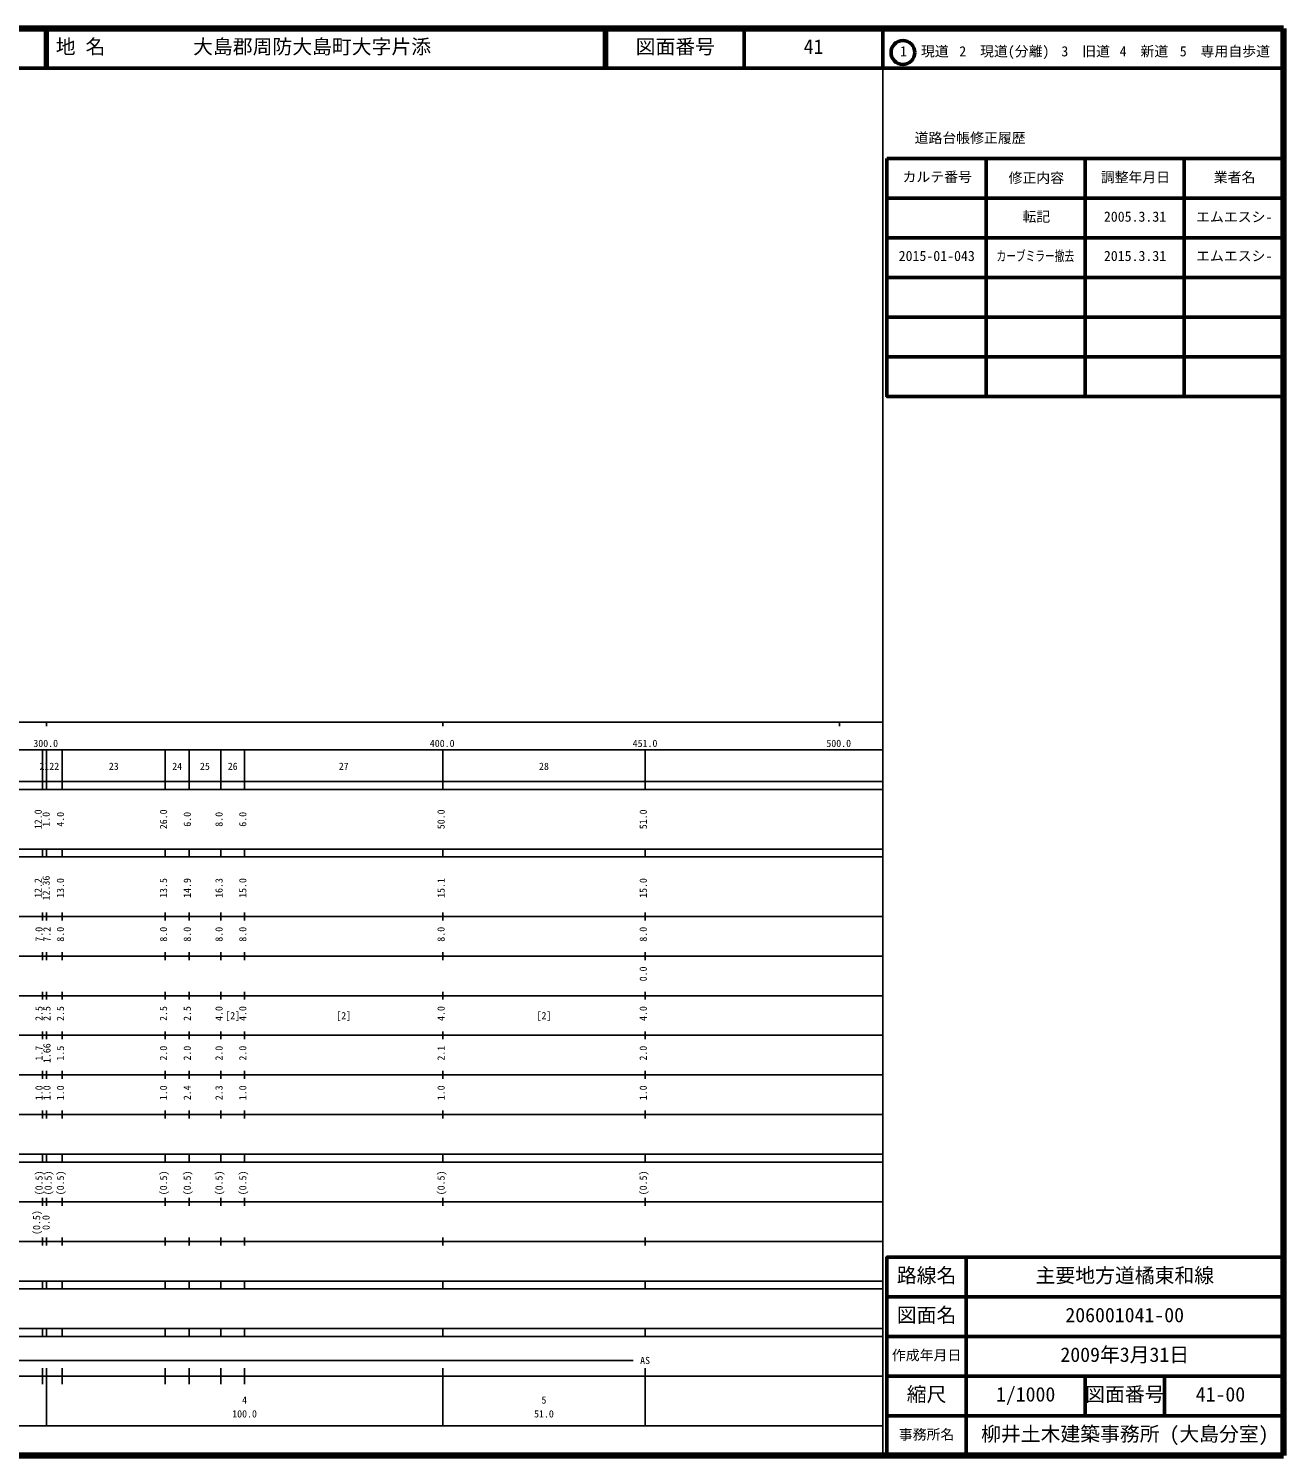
# Model space of a CAD drawing. Units: millimetres on the paper. Extents: x 40 to 680, y 20 to 380.
# Drawn here: x 363.5 to 680, y 20 to 380 of the extents above; entities that cross this region are included whole.
import ezdxf
from ezdxf.enums import TextEntityAlignment as Align

# ---------------------------------------------------------------- set-up
doc = ezdxf.new("R2010")
doc.units = ezdxf.units.MM
for name, color, linetype, lineweight in [('M-TTL', 2, 'Continuous', 140), ('M-TTL-BAND', 7, 'Continuous', 25), ('M-TTL-FRAM', 2, 'Continuous', 50), ('M-TTL-LINE', 7, 'Continuous', 50)]:
    doc.layers.add(name, color=color, linetype=linetype, lineweight=lineweight)
doc.layers.add('M-TTL-TXT', color=7, linetype='Continuous')
doc.styles.add('ＭＳ ゴシック', font='')
doc.styles.get('ＭＳ ゴシック').set_extended_font_data('MS Gothic')

msp = doc.modelspace()

# ---------------------------------------------------------------- linework, layer by layer
at = {"layer": 'M-TTL'}
for p, q in [((680, 380), (40, 380)), ((680, 20), (680, 380)), ((40, 20), (680, 20))]:
    msp.add_line(p, q, dxfattribs=at)
at = {"layer": 'M-TTL-BAND'}
for p, q in [((579, 20), (579, 370)), ((40, 205), (579, 205)), ((368, 205), (368, 204)), ((468, 205), (468, 204)), ((568, 205), (568, 204)), ((68, 198), (579, 198)), ((367, 188), (367, 198)), ((368, 188), (368, 198)), ((372, 188), (372, 198)), ((398, 188), (398, 198)), ((404, 188), (404, 198)), ((412, 188), (412, 198)), ((418, 188), (418, 198)), ((468, 188), (468, 198)), ((519, 188), (519, 198)), ((40, 190), (579, 190)), ((40, 188), (579, 188)), ((40, 173), (579, 173)), ((367, 171), (367, 173)), ((368, 171), (368, 173)), ((372, 171), (372, 173)), ((398, 171), (398, 173)), ((404, 171), (404, 173)), ((412, 171), (412, 173)), ((418, 171), (418, 173)), ((468, 171), (468, 173)), ((519, 171), (519, 173)), ((40, 171), (579, 171)), ((40, 156), (579, 156)), ((367, 155), (367, 157)), ((368, 155), (368, 157)), ((372, 155), (372, 157)), ((398, 155), (398, 157)), ((404, 155), (404, 157)), ((412, 155), (412, 157)), ((418, 155), (418, 157)), ((468, 155), (468, 157)), ((519, 155), (519, 157)), ((46, 146), (579, 146)), ((367, 145), (367, 147)), ((368, 145), (368, 147)), ((372, 145), (372, 147)), ((398, 145), (398, 147)), ((404, 145), (404, 147)), ((412, 145), (412, 147)), ((418, 145), (418, 147)), ((468, 145), (468, 147)), ((519, 145), (519, 147)), ((367, 135), (367, 137)), ((368, 135), (368, 137)), ((372, 135), (372, 137)), ((398, 135), (398, 137)), ((404, 135), (404, 137)), ((412, 135), (412, 137)), ((418, 135), (418, 137)), ((468, 135), (468, 137)), ((519, 135), (519, 137)), ((52, 136), (579, 136)), ((46, 126), (579, 126)), ((367, 125), (367, 127)), ((368, 125), (368, 127)), ((372, 125), (372, 127)), ((398, 125), (398, 127)), ((404, 125), (404, 127)), ((412, 125), (412, 127)), ((418, 125), (418, 127)), ((468, 125), (468, 127)), ((519, 125), (519, 127)), ((52, 116), (579, 116)), ((367, 115), (367, 117)), ((368, 115), (368, 117)), ((372, 115), (372, 117)), ((398, 115), (398, 117)), ((404, 115), (404, 117)), ((412, 115), (412, 117)), ((418, 115), (418, 117)), ((468, 115), (468, 117)), ((519, 115), (519, 117)), ((46, 106), (579, 106)), ((367, 105), (367, 107)), ((368, 105), (368, 107)), ((372, 105), (372, 107)), ((398, 105), (398, 107)), ((404, 105), (404, 107)), ((412, 105), (412, 107)), ((418, 105), (418, 107)), ((468, 105), (468, 107)), ((519, 105), (519, 107)), ((40, 96), (579, 96)), ((40, 94), (579, 94)), ((367, 94), (367, 96)), ((368, 94), (368, 96)), ((372, 94), (372, 96)), ((398, 94), (398, 96)), ((404, 94), (404, 96)), ((412, 94), (412, 96)), ((418, 94), (418, 96)), ((468, 94), (468, 96)), ((519, 94), (519, 96)), ((49, 84), (579, 84)), ((367, 83), (367, 85)), ((368, 83), (368, 85)), ((372, 83), (372, 85)), ((398, 83), (398, 85)), ((404, 83), (404, 85)), ((412, 83), (412, 85)), ((418, 83), (418, 85)), ((468, 83), (468, 85)), ((519, 83), (519, 85)), ((40, 74), (579, 74)), ((367, 73), (367, 75)), ((368, 73), (368, 75)), ((372, 73), (372, 75)), ((398, 73), (398, 75)), ((404, 73), (404, 75)), ((412, 73), (412, 75)), ((418, 73), (418, 75)), ((468, 73), (468, 75)), ((519, 73), (519, 75)), ((40, 64), (579, 64)), ((40, 62), (579, 62)), ((367, 62), (367, 64)), ((368, 62), (368, 64)), ((372, 62), (372, 64)), ((398, 62), (398, 64)), ((404, 62), (404, 64)), ((412, 62), (412, 64)), ((418, 62), (418, 64)), ((468, 62), (468, 64)), ((519, 62), (519, 64)), ((40, 52), (579, 52)), ((367, 50), (367, 52)), ((368, 50), (368, 52)), ((372, 50), (372, 52)), ((398, 50), (398, 52)), ((404, 50), (404, 52)), ((412, 50), (412, 52)), ((418, 50), (418, 52)), ((468, 50), (468, 52)), ((519, 50), (519, 52)), ((40, 50), (579, 50)), ((71, 44), (516, 44)), ((40, 40), (579, 40)), ((367, 38), (367, 42)), ((368, 27.5), (368, 42)), ((372, 38), (372, 42)), ((398, 38), (398, 42)), ((404, 38), (404, 42)), ((412, 38), (412, 42)), ((418, 38), (418, 42)), ((468, 27.5), (468, 42)), ((519, 27.5), (519, 42)), ((68, 27.5), (579, 27.5))]:
    msp.add_line(p, q, dxfattribs=at)
at = {"layer": 'M-TTL-FRAM'}
msp.add_line((580, 347.197), (680, 347.197), dxfattribs=at)
for points in [[(580, 347.197), (580, 287.197), (680, 287.197)], [(680, 70), (580, 70), (580, 20)]]:
    msp.add_lwpolyline(points, dxfattribs=at)
at = {"layer": 'M-TTL-LINE'}
for p, q in [((367.75, 380), (367.75, 370)), ((368.25, 380), (368.25, 370)), ((508.747, 380), (508.747, 370)), ((509.247, 380), (509.247, 370)), ((543.997, 380), (543.997, 370)), ((579, 380), (579, 370)), ((40, 370), (680, 370)), ((605, 347.197), (605, 287.197)), ((630, 347.197), (630, 287.197)), ((655, 347.197), (655, 287.197)), ((580, 337.197), (680, 337.197)), ((580, 327.197), (680, 327.197)), ((580, 317.197), (680, 317.197)), ((580, 307.197), (680, 307.197)), ((580, 297.197), (680, 297.197)), ((600, 70), (600, 20)), ((680, 60), (580, 60)), ((680, 50), (580, 50)), ((680, 40), (580, 40)), ((630, 40), (630, 30)), ((650, 40), (650, 30)), ((680, 30), (580, 30))]:
    msp.add_line(p, q, dxfattribs=at)
msp.add_circle((584.031, 373.958), 3, dxfattribs=at)

# ---------------------------------------------------------------- texts
at = {"layer": 'M-TTL-BAND', "style": 'ＭＳ ゴシック'}
for s, p in [('300.0', (364.719, 198.195)), ('400.0', (464.719, 198.195)), ('451.0', (515.875, 198.195)), ('500.0', (564.719, 198.195)), ('21', (366.25, 192.405)), ('22', (368.75, 192.405)), ('23', (383.75, 192.405)), ('24', (399.75, 192.405)), ('25', (406.75, 192.405)), ('26', (413.75, 192.405)), ('27', (441.75, 192.405)), ('28', (492.25, 192.405)), ('[2]', (413.125, 129.5)), ('[2]', (441.125, 129.5)), ('[2]', (491.625, 129.5)), ('AS', (517.75, 42.5)), ('4', (417.375, 32.523)), ('5', (492.875, 32.523)), ('100.0', (414.875, 29.033)), ('51.0', (491, 29.033))]:
    msp.add_text(s, height=1.833, dxfattribs=at).set_placement(p, align=Align.BOTTOM_LEFT)
for s, p in [('12.0', (367.4, 178)), ('1.0', (369.4, 178.625)), ('4.0', (373, 178.625)), ('26.0', (399, 178)), ('6.0', (405, 178.625)), ('8.0', (413, 178.625)), ('6.0', (419, 178.625)), ('50.0', (469, 178)), ('51.0', (520, 178)), ('12.36', (369.4, 160.049)), ('12.2', (367.4, 160.674)), ('13.0', (373, 160.674)), ('13.5', (399, 160.674)), ('14.9', (405, 160.674)), ('16.3', (413, 160.674)), ('15.0', (419, 160.674)), ('15.1', (469, 160.674)), ('15.0', (520, 160.674)), ('7.0', (367.6, 149.625)), ('7.2', (369.6, 149.625)), ('8.0', (373, 149.625)), ('8.0', (399, 149.625)), ('8.0', (405, 149.625)), ('8.0', (413, 149.625)), ('8.0', (419, 149.625)), ('8.0', (469, 149.625)), ('8.0', (520, 149.625)), ('0.0', (520, 139.625)), ('2.5', (367.6, 129.625)), ('2.5', (369.6, 129.625)), ('2.5', (373, 129.625)), ('2.5', (399, 129.625)), ('2.5', (405, 129.625)), ('4.0', (413, 129.625)), ('4.0', (419, 129.625)), ('4.0', (469, 129.625)), ('4.0', (520, 129.625)), ('1.7', (367.6, 119.625)), ('1.66', (369.6, 119)), ('1.5', (373, 119.625)), ('2.0', (399, 119.625)), ('2.0', (405, 119.625)), ('2.0', (413, 119.625)), ('2.0', (419, 119.625)), ('2.1', (469, 119.625)), ('2.0', (520, 119.625)), ('1.0', (367.6, 109.625)), ('1.0', (369.6, 109.625)), ('1.0', (373, 109.625)), ('1.0', (399, 109.625)), ('2.4', (405, 109.625)), ('2.3', (413, 109.625)), ('1.0', (419, 109.625)), ('1.0', (469, 109.625)), ('1.0', (520, 109.625)), ('(0.5)', (367.6, 85.639)), ('(0.5)', (369.9, 85.639)), ('(0.5)', (373, 85.639)), ('(0.5)', (399, 85.639)), ('(0.5)', (405, 85.639)), ('(0.5)', (413, 85.639)), ('(0.5)', (419, 85.639)), ('(0.5)', (469, 85.639)), ('(0.5)', (520, 85.639)), ('(0.5)', (367, 75.639)), ('0.0', (369.37, 76.889))]:
    msp.add_text(s, height=1.833, rotation=90, dxfattribs=at).set_placement(p, align=Align.BOTTOM_LEFT)
at = {"layer": 'M-TTL-TXT', "style": 'ＭＳ ゴシック'}
for s, height, p in [('地 名', 3.666, (370.38, 372.5)), ('大島郡周防大島町大字片添', 3.666, (405.024, 372.5)), ('図面番号', 3.666, (516.622, 372.5)), ('41', 3.666, (558.997, 372.5)), ('1\u3000現道', 2.566, (583.323, 372.208)), ('2\u3000現道(分離)', 2.566, (598.244, 372.208)), ('3\u3000旧道', 2.566, (623.996, 372.208)), ('4\u3000新道', 2.566, (638.699, 372.208)), ('5\u3000専用自歩道', 2.566, (653.853, 372.208)), ('道路台帳修正履歴', 2.566, (586.968, 350.363)), ('カルテ番号', 2.566, (583.925, 340.527)), ('修正内容', 2.566, (610.675, 340.273)), ('調整年月日', 2.566, (633.925, 340.447)), ('業者名', 2.566, (662.425, 340.447)), ('転記', 2.566, (614.175, 330.495)), ('2005.3.31', 2.566, (634.712, 330.495)), ('エムエスシ-', 2.566, (657.962, 330.439)), ('エムエスシ-', 2.566, (657.962, 320.581)), ('2015-01-043', 2.566, (582.962, 320.581)), ('2015.3.31', 2.566, (634.712, 320.581)), ('路線名', 3.666, (582.5, 62.5)), ('路線名', 3.666, (582.5, 62.5)), ('主要地方道橘東和線', 3.666, (617.5, 62.5)), ('図面名', 3.666, (582.5, 52.5)), ('図面名', 3.666, (582.5, 52.5)), ('206001041-00', 3.666, (625, 52.5)), ('作成年月日', 2.566, (581.25, 43.25)), ('作成年月日', 2.566, (581.25, 43.25)), ('2009年3月31日', 3.666, (623.75, 42.5)), ('縮尺', 3.666, (585, 32.5)), ('縮尺', 3.666, (585, 32.5)), ('1/1000', 3.666, (607.5, 32.5)), ('図面番号', 3.666, (630, 32.5)), ('図面番号', 3.666, (630, 32.5)), ('41-00', 3.666, (657.875, 32.5)), ('事務所名', 2.566, (583, 23.25)), ('事務所名', 2.566, (583, 23.25)), ('柳井土木建築事務所 (大島分室)', 3.666, (603.75, 22.5))]:
    msp.add_text(s, height=height, dxfattribs=at).set_placement(p, align=Align.BOTTOM_LEFT)
at = {"layer": 'M-TTL-TXT', "style": 'ＭＳ ゴシック', "width": 0.7}
msp.add_text('カーブミラー撤去', height=2.566, dxfattribs=at).set_placement((607.625, 320.581), align=Align.BOTTOM_LEFT)

doc.saveas('drawing.dxf')
